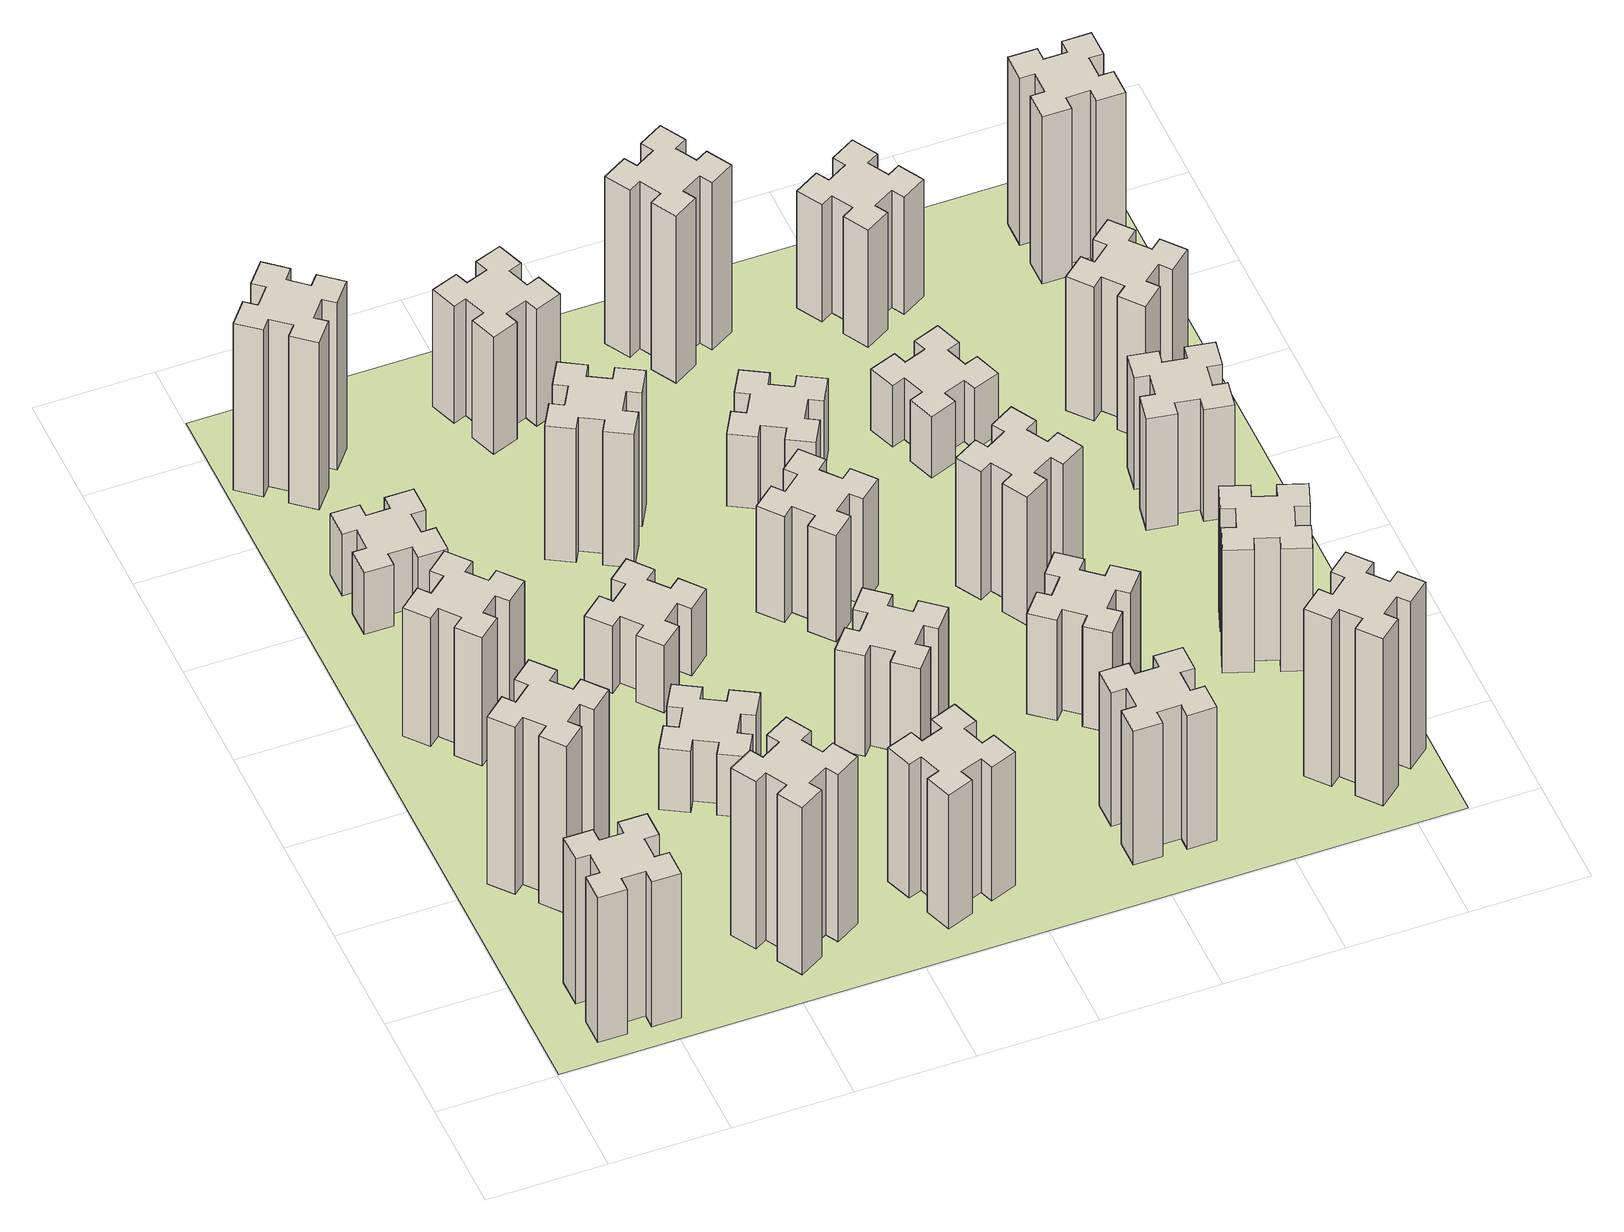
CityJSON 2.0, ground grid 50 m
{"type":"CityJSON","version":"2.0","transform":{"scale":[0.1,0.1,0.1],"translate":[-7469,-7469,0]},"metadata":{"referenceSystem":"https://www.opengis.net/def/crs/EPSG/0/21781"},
"CityObjects":{
"building1":{"type":"Building","attributes":{"class":"1000","function":"1000","usage":"1000","yearOfConstruction":2016,"roofType":"1000","measuredHeight":78,"storeysAboveGround":30,"storeysBelowGround":0},"geometry":[{"type":"Solid","lod":"1","boundaries":[[[[0,1,2,3,4,5,6,7,8,9,10,11,12,13,14,15,16,17,18,19]],[[17,16,20,21]],[[16,15,22,20]],[[15,14,23,22]],[[14,13,24,23]],[[13,12,25,24]],[[12,11,26,25]],[[11,10,27,26]],[[10,9,28,27]],[[9,8,29,28]],[[8,7,30,29]],[[7,6,31,30]],[[6,5,32,31]],[[5,4,33,32]],[[4,3,34,33]],[[3,2,35,34]],[[2,1,36,35]],[[1,0,37,36]],[[0,19,38,37]],[[19,18,39,38]],[[18,17,21,39]],[[24,25,26,27,28,29,30,31,32,33,34,35,36,37,38,39,21,20,22,23]]]]}]},
"building2":{"type":"Building","attributes":{"class":"1000","function":"1000","usage":"1000","yearOfConstruction":2016,"roofType":"1000","measuredHeight":90,"storeysAboveGround":30,"storeysBelowGround":0},"geometry":[{"type":"Solid","lod":"1","boundaries":[[[[40,41,42,43,44,45,46,47,48,49,50,51,52,53,54,55,56,57,58,59]],[[57,56,60,61]],[[56,55,62,60]],[[55,54,63,62]],[[54,53,64,63]],[[53,52,65,64]],[[52,51,66,65]],[[51,50,67,66]],[[50,49,68,67]],[[49,48,69,68]],[[48,47,70,69]],[[47,46,71,70]],[[46,45,72,71]],[[45,44,73,72]],[[44,43,74,73]],[[43,42,75,74]],[[42,41,76,75]],[[41,40,77,76]],[[40,59,78,77]],[[59,58,79,78]],[[58,57,61,79]],[[64,65,66,67,68,69,70,71,72,73,74,75,76,77,78,79,61,60,62,63]]]]}]},
"building3":{"type":"Building","attributes":{"class":"1000","function":"1000","usage":"1000","yearOfConstruction":2016,"roofType":"1000","measuredHeight":69,"storeysAboveGround":30,"storeysBelowGround":0},"geometry":[{"type":"Solid","lod":"1","boundaries":[[[[80,81,82,83,84,85,86,87,88,89,90,91,92,93,94,95,96,97,98,99]],[[97,96,100,101]],[[96,95,102,100]],[[95,94,103,102]],[[94,93,104,103]],[[93,92,105,104]],[[92,91,106,105]],[[91,90,107,106]],[[90,89,108,107]],[[89,88,109,108]],[[88,87,110,109]],[[87,86,111,110]],[[86,85,112,111]],[[85,84,113,112]],[[84,83,114,113]],[[83,82,115,114]],[[82,81,116,115]],[[81,80,117,116]],[[80,99,118,117]],[[99,98,119,118]],[[98,97,101,119]],[[104,105,106,107,108,109,110,111,112,113,114,115,116,117,118,119,101,100,102,103]]]]}]},
"building4":{"type":"Building","attributes":{"class":"1000","function":"1000","usage":"1000","yearOfConstruction":2016,"roofType":"1000","measuredHeight":33,"storeysAboveGround":30,"storeysBelowGround":0},"geometry":[{"type":"Solid","lod":"1","boundaries":[[[[120,121,122,123,124,125,126,127,128,129,130,131,132,133,134,135,136,137,138,139]],[[137,136,140,141]],[[136,135,142,140]],[[135,134,143,142]],[[134,133,144,143]],[[133,132,145,144]],[[132,131,146,145]],[[131,130,147,146]],[[130,129,148,147]],[[129,128,149,148]],[[128,127,150,149]],[[127,126,151,150]],[[126,125,152,151]],[[125,124,153,152]],[[124,123,154,153]],[[123,122,155,154]],[[122,121,156,155]],[[121,120,157,156]],[[120,139,158,157]],[[139,138,159,158]],[[138,137,141,159]],[[144,145,146,147,148,149,150,151,152,153,154,155,156,157,158,159,141,140,142,143]]]]}]},
"building5":{"type":"Building","attributes":{"class":"1000","function":"1000","usage":"1000","yearOfConstruction":2016,"roofType":"1000","measuredHeight":90,"storeysAboveGround":30,"storeysBelowGround":0},"geometry":[{"type":"Solid","lod":"1","boundaries":[[[[160,161,162,163,164,165,166,167,168,169,170,171,172,173,174,175,176,177,178,179]],[[177,176,180,181]],[[176,175,182,180]],[[175,174,183,182]],[[174,173,184,183]],[[173,172,185,184]],[[172,171,186,185]],[[171,170,187,186]],[[170,169,188,187]],[[169,168,189,188]],[[168,167,190,189]],[[167,166,191,190]],[[166,165,192,191]],[[165,164,193,192]],[[164,163,194,193]],[[163,162,195,194]],[[162,161,196,195]],[[161,160,197,196]],[[160,179,198,197]],[[179,178,199,198]],[[178,177,181,199]],[[184,185,186,187,188,189,190,191,192,193,194,195,196,197,198,199,181,180,182,183]]]]}]},
"building6":{"type":"Building","attributes":{"class":"1000","function":"1000","usage":"1000","yearOfConstruction":2016,"roofType":"1000","measuredHeight":90,"storeysAboveGround":30,"storeysBelowGround":0},"geometry":[{"type":"Solid","lod":"1","boundaries":[[[[200,201,202,203,204,205,206,207,208,209,210,211,212,213,214,215,216,217,218,219]],[[217,216,220,221]],[[216,215,222,220]],[[215,214,223,222]],[[214,213,224,223]],[[213,212,225,224]],[[212,211,226,225]],[[211,210,227,226]],[[210,209,228,227]],[[209,208,229,228]],[[208,207,230,229]],[[207,206,231,230]],[[206,205,232,231]],[[205,204,233,232]],[[204,203,234,233]],[[203,202,235,234]],[[202,201,236,235]],[[201,200,237,236]],[[200,219,238,237]],[[219,218,239,238]],[[218,217,221,239]],[[224,225,226,227,228,229,230,231,232,233,234,235,236,237,238,239,221,220,222,223]]]]}]},
"building7":{"type":"Building","attributes":{"class":"1000","function":"1000","usage":"1000","yearOfConstruction":2016,"roofType":"1000","measuredHeight":33,"storeysAboveGround":30,"storeysBelowGround":0},"geometry":[{"type":"Solid","lod":"1","boundaries":[[[[240,241,242,243,244,245,246,247,248,249,250,251,252,253,254,255,256,257,258,259]],[[257,256,260,261]],[[256,255,262,260]],[[255,254,263,262]],[[254,253,264,263]],[[253,252,265,264]],[[252,251,266,265]],[[251,250,267,266]],[[250,249,268,267]],[[249,248,269,268]],[[248,247,270,269]],[[247,246,271,270]],[[246,245,272,271]],[[245,244,273,272]],[[244,243,274,273]],[[243,242,275,274]],[[242,241,276,275]],[[241,240,277,276]],[[240,259,278,277]],[[259,258,279,278]],[[258,257,261,279]],[[264,265,266,267,268,269,270,271,272,273,274,275,276,277,278,279,261,260,262,263]]]]}]},
"building8":{"type":"Building","attributes":{"class":"1000","function":"1000","usage":"1000","yearOfConstruction":2016,"roofType":"1000","measuredHeight":36,"storeysAboveGround":30,"storeysBelowGround":0},"geometry":[{"type":"Solid","lod":"1","boundaries":[[[[280,281,282,283,284,285,286,287,288,289,290,291,292,293,294,295,296,297,298,299]],[[297,296,300,301]],[[296,295,302,300]],[[295,294,303,302]],[[294,293,304,303]],[[293,292,305,304]],[[292,291,306,305]],[[291,290,307,306]],[[290,289,308,307]],[[289,288,309,308]],[[288,287,310,309]],[[287,286,311,310]],[[286,285,312,311]],[[285,284,313,312]],[[284,283,314,313]],[[283,282,315,314]],[[282,281,316,315]],[[281,280,317,316]],[[280,299,318,317]],[[299,298,319,318]],[[298,297,301,319]],[[304,305,306,307,308,309,310,311,312,313,314,315,316,317,318,319,301,300,302,303]]]]}]},
"building9":{"type":"Building","attributes":{"class":"1000","function":"1000","usage":"1000","yearOfConstruction":2016,"roofType":"1000","measuredHeight":72,"storeysAboveGround":30,"storeysBelowGround":0},"geometry":[{"type":"Solid","lod":"1","boundaries":[[[[320,321,322,323,324,325,326,327,328,329,330,331,332,333,334,335,336,337,338,339]],[[337,336,340,341]],[[336,335,342,340]],[[335,334,343,342]],[[334,333,344,343]],[[333,332,345,344]],[[332,331,346,345]],[[331,330,347,346]],[[330,329,348,347]],[[329,328,349,348]],[[328,327,350,349]],[[327,326,351,350]],[[326,325,352,351]],[[325,324,353,352]],[[324,323,354,353]],[[323,322,355,354]],[[322,321,356,355]],[[321,320,357,356]],[[320,339,358,357]],[[339,338,359,358]],[[338,337,341,359]],[[344,345,346,347,348,349,350,351,352,353,354,355,356,357,358,359,341,340,342,343]]]]}]},
"building10":{"type":"Building","attributes":{"class":"1000","function":"1000","usage":"1000","yearOfConstruction":2016,"roofType":"1000","measuredHeight":72,"storeysAboveGround":30,"storeysBelowGround":0},"geometry":[{"type":"Solid","lod":"1","boundaries":[[[[360,361,362,363,364,365,366,367,368,369,370,371,372,373,374,375,376,377,378,379]],[[377,376,380,381]],[[376,375,382,380]],[[375,374,383,382]],[[374,373,384,383]],[[373,372,385,384]],[[372,371,386,385]],[[371,370,387,386]],[[370,369,388,387]],[[369,368,389,388]],[[368,367,390,389]],[[367,366,391,390]],[[366,365,392,391]],[[365,364,393,392]],[[364,363,394,393]],[[363,362,395,394]],[[362,361,396,395]],[[361,360,397,396]],[[360,379,398,397]],[[379,378,399,398]],[[378,377,381,399]],[[384,385,386,387,388,389,390,391,392,393,394,395,396,397,398,399,381,380,382,383]]]]}]},
"building11":{"type":"Building","attributes":{"class":"1000","function":"1000","usage":"1000","yearOfConstruction":2016,"roofType":"1000","measuredHeight":63,"storeysAboveGround":30,"storeysBelowGround":0},"geometry":[{"type":"Solid","lod":"1","boundaries":[[[[400,401,402,403,404,405,406,407,408,409,410,411,412,413,414,415,416,417,418,419]],[[417,416,420,421]],[[416,415,422,420]],[[415,414,423,422]],[[414,413,424,423]],[[413,412,425,424]],[[412,411,426,425]],[[411,410,427,426]],[[410,409,428,427]],[[409,408,429,428]],[[408,407,430,429]],[[407,406,431,430]],[[406,405,432,431]],[[405,404,433,432]],[[404,403,434,433]],[[403,402,435,434]],[[402,401,436,435]],[[401,400,437,436]],[[400,419,438,437]],[[419,418,439,438]],[[418,417,421,439]],[[424,425,426,427,428,429,430,431,432,433,434,435,436,437,438,439,421,420,422,423]]]]}]},
"building12":{"type":"Building","attributes":{"class":"1000","function":"1000","usage":"1000","yearOfConstruction":2016,"roofType":"1000","measuredHeight":54,"storeysAboveGround":30,"storeysBelowGround":0},"geometry":[{"type":"Solid","lod":"1","boundaries":[[[[440,441,442,443,444,445,446,447,448,449,450,451,452,453,454,455,456,457,458,459]],[[457,456,460,461]],[[456,455,462,460]],[[455,454,463,462]],[[454,453,464,463]],[[453,452,465,464]],[[452,451,466,465]],[[451,450,467,466]],[[450,449,468,467]],[[449,448,469,468]],[[448,447,470,469]],[[447,446,471,470]],[[446,445,472,471]],[[445,444,473,472]],[[444,443,474,473]],[[443,442,475,474]],[[442,441,476,475]],[[441,440,477,476]],[[440,459,478,477]],[[459,458,479,478]],[[458,457,461,479]],[[464,465,466,467,468,469,470,471,472,473,474,475,476,477,478,479,461,460,462,463]]]]}]},
"building13":{"type":"Building","attributes":{"class":"1000","function":"1000","usage":"1000","yearOfConstruction":2016,"roofType":"1000","measuredHeight":57,"storeysAboveGround":30,"storeysBelowGround":0},"geometry":[{"type":"Solid","lod":"1","boundaries":[[[[480,481,482,483,484,485,486,487,488,489,490,491,492,493,494,495,496,497,498,499]],[[497,496,500,501]],[[496,495,502,500]],[[495,494,503,502]],[[494,493,504,503]],[[493,492,505,504]],[[492,491,506,505]],[[491,490,507,506]],[[490,489,508,507]],[[489,488,509,508]],[[488,487,510,509]],[[487,486,511,510]],[[486,485,512,511]],[[485,484,513,512]],[[484,483,514,513]],[[483,482,515,514]],[[482,481,516,515]],[[481,480,517,516]],[[480,499,518,517]],[[499,498,519,518]],[[498,497,501,519]],[[504,505,506,507,508,509,510,511,512,513,514,515,516,517,518,519,501,500,502,503]]]]}]},
"building14":{"type":"Building","attributes":{"class":"1000","function":"1000","usage":"1000","yearOfConstruction":2016,"roofType":"1000","measuredHeight":72,"storeysAboveGround":30,"storeysBelowGround":0},"geometry":[{"type":"Solid","lod":"1","boundaries":[[[[520,521,522,523,524,525,526,527,528,529,530,531,532,533,534,535,536,537,538,539]],[[537,536,540,541]],[[536,535,542,540]],[[535,534,543,542]],[[534,533,544,543]],[[533,532,545,544]],[[532,531,546,545]],[[531,530,547,546]],[[530,529,548,547]],[[529,528,549,548]],[[528,527,550,549]],[[527,526,551,550]],[[526,525,552,551]],[[525,524,553,552]],[[524,523,554,553]],[[523,522,555,554]],[[522,521,556,555]],[[521,520,557,556]],[[520,539,558,557]],[[539,538,559,558]],[[538,537,541,559]],[[544,545,546,547,548,549,550,551,552,553,554,555,556,557,558,559,541,540,542,543]]]]}]},
"building15":{"type":"Building","attributes":{"class":"1000","function":"1000","usage":"1000","yearOfConstruction":2016,"roofType":"1000","measuredHeight":39,"storeysAboveGround":30,"storeysBelowGround":0},"geometry":[{"type":"Solid","lod":"1","boundaries":[[[[560,561,562,563,564,565,566,567,568,569,570,571,572,573,574,575,576,577,578,579]],[[577,576,580,581]],[[576,575,582,580]],[[575,574,583,582]],[[574,573,584,583]],[[573,572,585,584]],[[572,571,586,585]],[[571,570,587,586]],[[570,569,588,587]],[[569,568,589,588]],[[568,567,590,589]],[[567,566,591,590]],[[566,565,592,591]],[[565,564,593,592]],[[564,563,594,593]],[[563,562,595,594]],[[562,561,596,595]],[[561,560,597,596]],[[560,579,598,597]],[[579,578,599,598]],[[578,577,581,599]],[[584,585,586,587,588,589,590,591,592,593,594,595,596,597,598,599,581,580,582,583]]]]}]},
"building16":{"type":"Building","attributes":{"class":"1000","function":"1000","usage":"1000","yearOfConstruction":2016,"roofType":"1000","measuredHeight":90,"storeysAboveGround":30,"storeysBelowGround":0},"geometry":[{"type":"Solid","lod":"1","boundaries":[[[[600,601,602,603,604,605,606,607,608,609,610,611,612,613,614,615,616,617,618,619]],[[617,616,620,621]],[[616,615,622,620]],[[615,614,623,622]],[[614,613,624,623]],[[613,612,625,624]],[[612,611,626,625]],[[611,610,627,626]],[[610,609,628,627]],[[609,608,629,628]],[[608,607,630,629]],[[607,606,631,630]],[[606,605,632,631]],[[605,604,633,632]],[[604,603,634,633]],[[603,602,635,634]],[[602,601,636,635]],[[601,600,637,636]],[[600,619,638,637]],[[619,618,639,638]],[[618,617,621,639]],[[624,625,626,627,628,629,630,631,632,633,634,635,636,637,638,639,621,620,622,623]]]]}]},
"building17":{"type":"Building","attributes":{"class":"1000","function":"1000","usage":"1000","yearOfConstruction":2016,"roofType":"1000","measuredHeight":54,"storeysAboveGround":30,"storeysBelowGround":0},"geometry":[{"type":"Solid","lod":"1","boundaries":[[[[640,641,642,643,644,645,646,647,648,649,650,651,652,653,654,655,656,657,658,659]],[[657,656,660,661]],[[656,655,662,660]],[[655,654,663,662]],[[654,653,664,663]],[[653,652,665,664]],[[652,651,666,665]],[[651,650,667,666]],[[650,649,668,667]],[[649,648,669,668]],[[648,647,670,669]],[[647,646,671,670]],[[646,645,672,671]],[[645,644,673,672]],[[644,643,674,673]],[[643,642,675,674]],[[642,641,676,675]],[[641,640,677,676]],[[640,659,678,677]],[[659,658,679,678]],[[658,657,661,679]],[[664,665,666,667,668,669,670,671,672,673,674,675,676,677,678,679,661,660,662,663]]]]}]},
"building18":{"type":"Building","attributes":{"class":"1000","function":"1000","usage":"1000","yearOfConstruction":2016,"roofType":"1000","measuredHeight":69,"storeysAboveGround":30,"storeysBelowGround":0},"geometry":[{"type":"Solid","lod":"1","boundaries":[[[[680,681,682,683,684,685,686,687,688,689,690,691,692,693,694,695,696,697,698,699]],[[697,696,700,701]],[[696,695,702,700]],[[695,694,703,702]],[[694,693,704,703]],[[693,692,705,704]],[[692,691,706,705]],[[691,690,707,706]],[[690,689,708,707]],[[689,688,709,708]],[[688,687,710,709]],[[687,686,711,710]],[[686,685,712,711]],[[685,684,713,712]],[[684,683,714,713]],[[683,682,715,714]],[[682,681,716,715]],[[681,680,717,716]],[[680,699,718,717]],[[699,698,719,718]],[[698,697,701,719]],[[704,705,706,707,708,709,710,711,712,713,714,715,716,717,718,719,701,700,702,703]]]]}]},
"building19":{"type":"Building","attributes":{"class":"1000","function":"1000","usage":"1000","yearOfConstruction":2016,"roofType":"1000","measuredHeight":33,"storeysAboveGround":30,"storeysBelowGround":0},"geometry":[{"type":"Solid","lod":"1","boundaries":[[[[720,721,722,723,724,725,726,727,728,729,730,731,732,733,734,735,736,737,738,739]],[[737,736,740,741]],[[736,735,742,740]],[[735,734,743,742]],[[734,733,744,743]],[[733,732,745,744]],[[732,731,746,745]],[[731,730,747,746]],[[730,729,748,747]],[[729,728,749,748]],[[728,727,750,749]],[[727,726,751,750]],[[726,725,752,751]],[[725,724,753,752]],[[724,723,754,753]],[[723,722,755,754]],[[722,721,756,755]],[[721,720,757,756]],[[720,739,758,757]],[[739,738,759,758]],[[738,737,741,759]],[[744,745,746,747,748,749,750,751,752,753,754,755,756,757,758,759,741,740,742,743]]]]}]},
"building20":{"type":"Building","attributes":{"class":"1000","function":"1000","usage":"1000","yearOfConstruction":2016,"roofType":"1000","measuredHeight":90,"storeysAboveGround":30,"storeysBelowGround":0},"geometry":[{"type":"Solid","lod":"1","boundaries":[[[[760,761,762,763,764,765,766,767,768,769,770,771,772,773,774,775,776,777,778,779]],[[777,776,780,781]],[[776,775,782,780]],[[775,774,783,782]],[[774,773,784,783]],[[773,772,785,784]],[[772,771,786,785]],[[771,770,787,786]],[[770,769,788,787]],[[769,768,789,788]],[[768,767,790,789]],[[767,766,791,790]],[[766,765,792,791]],[[765,764,793,792]],[[764,763,794,793]],[[763,762,795,794]],[[762,761,796,795]],[[761,760,797,796]],[[760,779,798,797]],[[779,778,799,798]],[[778,777,781,799]],[[784,785,786,787,788,789,790,791,792,793,794,795,796,797,798,799,781,780,782,783]]]]}]},
"building21":{"type":"Building","attributes":{"class":"1000","function":"1000","usage":"1000","yearOfConstruction":2016,"roofType":"1000","measuredHeight":63,"storeysAboveGround":30,"storeysBelowGround":0},"geometry":[{"type":"Solid","lod":"1","boundaries":[[[[800,801,802,803,804,805,806,807,808,809,810,811,812,813,814,815,816,817,818,819]],[[817,816,820,821]],[[816,815,822,820]],[[815,814,823,822]],[[814,813,824,823]],[[813,812,825,824]],[[812,811,826,825]],[[811,810,827,826]],[[810,809,828,827]],[[809,808,829,828]],[[808,807,830,829]],[[807,806,831,830]],[[806,805,832,831]],[[805,804,833,832]],[[804,803,834,833]],[[803,802,835,834]],[[802,801,836,835]],[[801,800,837,836]],[[800,819,838,837]],[[819,818,839,838]],[[818,817,821,839]],[[824,825,826,827,828,829,830,831,832,833,834,835,836,837,838,839,821,820,822,823]]]]}]},
"building22":{"type":"Building","attributes":{"class":"1000","function":"1000","usage":"1000","yearOfConstruction":2016,"roofType":"1000","measuredHeight":66,"storeysAboveGround":30,"storeysBelowGround":0},"geometry":[{"type":"Solid","lod":"1","boundaries":[[[[840,841,842,843,844,845,846,847,848,849,850,851,852,853,854,855,856,857,858,859]],[[857,856,860,861]],[[856,855,862,860]],[[855,854,863,862]],[[854,853,864,863]],[[853,852,865,864]],[[852,851,866,865]],[[851,850,867,866]],[[850,849,868,867]],[[849,848,869,868]],[[848,847,870,869]],[[847,846,871,870]],[[846,845,872,871]],[[845,844,873,872]],[[844,843,874,873]],[[843,842,875,874]],[[842,841,876,875]],[[841,840,877,876]],[[840,859,878,877]],[[859,858,879,878]],[[858,857,861,879]],[[864,865,866,867,868,869,870,871,872,873,874,875,876,877,878,879,861,860,862,863]]]]}]},
"building23":{"type":"Building","attributes":{"class":"1000","function":"1000","usage":"1000","yearOfConstruction":2016,"roofType":"1000","measuredHeight":60,"storeysAboveGround":30,"storeysBelowGround":0},"geometry":[{"type":"Solid","lod":"1","boundaries":[[[[880,881,882,883,884,885,886,887,888,889,890,891,892,893,894,895,896,897,898,899]],[[897,896,900,901]],[[896,895,902,900]],[[895,894,903,902]],[[894,893,904,903]],[[893,892,905,904]],[[892,891,906,905]],[[891,890,907,906]],[[890,889,908,907]],[[889,888,909,908]],[[888,887,910,909]],[[887,886,911,910]],[[886,885,912,911]],[[885,884,913,912]],[[884,883,914,913]],[[883,882,915,914]],[[882,881,916,915]],[[881,880,917,916]],[[880,899,918,917]],[[899,898,919,918]],[[898,897,901,919]],[[904,905,906,907,908,909,910,911,912,913,914,915,916,917,918,919,901,900,902,903]]]]}]},
"building24":{"type":"Building","attributes":{"class":"1000","function":"1000","usage":"1000","yearOfConstruction":2016,"roofType":"1000","measuredHeight":72,"storeysAboveGround":30,"storeysBelowGround":0},"geometry":[{"type":"Solid","lod":"1","boundaries":[[[[920,921,922,923,924,925,926,927,928,929,930,931,932,933,934,935,936,937,938,939]],[[937,936,940,941]],[[936,935,942,940]],[[935,934,943,942]],[[934,933,944,943]],[[933,932,945,944]],[[932,931,946,945]],[[931,930,947,946]],[[930,929,948,947]],[[929,928,949,948]],[[928,927,950,949]],[[927,926,951,950]],[[926,925,952,951]],[[925,924,953,952]],[[924,923,954,953]],[[923,922,955,954]],[[922,921,956,955]],[[921,920,957,956]],[[920,939,958,957]],[[939,938,959,958]],[[938,937,941,959]],[[944,945,946,947,948,949,950,951,952,953,954,955,956,957,958,959,941,940,942,943]]]]}]},
"building25":{"type":"Building","attributes":{"class":"1000","function":"1000","usage":"1000","yearOfConstruction":2016,"roofType":"1000","measuredHeight":90,"storeysAboveGround":30,"storeysBelowGround":0},"geometry":[{"type":"Solid","lod":"1","boundaries":[[[[960,961,962,963,964,965,966,967,968,969,970,971,972,973,974,975,976,977,978,979]],[[977,976,980,981]],[[976,975,982,980]],[[975,974,983,982]],[[974,973,984,983]],[[973,972,985,984]],[[972,971,986,985]],[[971,970,987,986]],[[970,969,988,987]],[[969,968,989,988]],[[968,967,990,989]],[[967,966,991,990]],[[966,965,992,991]],[[965,964,993,992]],[[964,963,994,993]],[[963,962,995,994]],[[962,961,996,995]],[[961,960,997,996]],[[960,979,998,997]],[[979,978,999,998]],[[978,977,981,999]],[[984,985,986,987,988,989,990,991,992,993,994,995,996,997,998,999,981,980,982,983]]]]}]},
"landuse1":{"type":"LandUse","attributes":{"name":"plot1","function":"1010"},"geometry":[{"type":"MultiSurface","lod":"1","boundaries":[[[1000,1001,1002,1003]]]}]}
},
"vertices":[
[265,325,0],[265,225,0],[205,225,0],[205,105,0],[325,105,0],[325,165,0],[425,165,0],[425,105,0],[545,105,0],[545,225,0],[485,225,0],[485,325,0],[545,325,0],[545,445,0],[425,445,0],[425,385,0],[325,385,0],[325,445,0],[205,445,0],[205,325,0],[325,385,780],[325,445,780],[425,385,780],[425,445,780],[545,445,780],[545,325,780],[485,325,780],[485,225,780],[545,225,780],[545,105,780],[425,105,780],[425,165,780],[325,165,780],[325,105,780],[205,105,780],[205,225,780],[265,225,780],[265,325,780],[205,325,780],[205,445,780],
[492,1048,0],[427,1124,0],[473,1163,0],[396,1255,0],[304,1178,0],[343,1132,0],[266,1067,0],[228,1113,0],[136,1036,0],[213,944,0],[259,983,0],[323,906,0],[277,868,0],[354,776,0],[446,853,0],[408,899,0],[484,963,0],[523,917,0],[615,994,0],[538,1086,0],[484,963,900],[523,917,900],[408,899,900],[446,853,900],[354,776,900],[277,868,900],[323,906,900],[259,983,900],[213,944,900],[136,1036,900],[228,1113,900],[266,1067,900],[343,1132,900],[304,1178,900],[396,1255,900],[473,1163,900],[427,1124,900],[492,1048,900],[538,1086,900],[615,994,900],
[492,1888,0],[427,1964,0],[473,2003,0],[396,2095,0],[304,2018,0],[343,1972,0],[266,1907,0],[228,1953,0],[136,1876,0],[213,1784,0],[259,1823,0],[323,1746,0],[277,1708,0],[354,1616,0],[446,1693,0],[408,1739,0],[484,1803,0],[523,1757,0],[615,1834,0],[538,1926,0],[484,1803,690],[523,1757,690],[408,1739,690],[446,1693,690],[354,1616,690],[277,1708,690],[323,1746,690],[259,1823,690],[213,1784,690],[136,1876,690],[228,1953,690],[266,1907,690],[343,1972,690],[304,2018,690],[396,2095,690],[473,2003,690],[427,1964,690],[492,1888,690],[538,1926,690],[615,1834,690],
[485,2545,0],[485,2645,0],[545,2645,0],[545,2765,0],[425,2765,0],[425,2705,0],[325,2705,0],[325,2765,0],[205,2765,0],[205,2645,0],[265,2645,0],[265,2545,0],[205,2545,0],[205,2425,0],[325,2425,0],[325,2485,0],[425,2485,0],[425,2425,0],[545,2425,0],[545,2545,0],[425,2485,330],[425,2425,330],[325,2485,330],[325,2425,330],[205,2425,330],[205,2545,330],[265,2545,330],[265,2645,330],[205,2645,330],[205,2765,330],[325,2765,330],[325,2705,330],[425,2705,330],[425,2765,330],[545,2765,330],[545,2645,330],[485,2645,330],[485,2545,330],[545,2545,330],[545,2425,330],
[1127,255,0],[1214,305,0],[1244,253,0],[1348,313,0],[1288,417,0],[1236,387,0],[1186,474,0],[1238,504,0],[1178,608,0],[1074,548,0],[1104,496,0],[1017,446,0],[987,498,0],[883,438,0],[943,334,0],[995,364,0],[1045,277,0],[993,247,0],[1053,143,0],[1157,203,0],[1045,277,900],[993,247,900],[995,364,900],[943,334,900],[883,438,900],[987,498,900],[1017,446,900],[1104,496,900],[1074,548,900],[1178,608,900],[1238,504,900],[1186,474,900],[1236,387,900],[1288,417,900],[1348,313,900],[1244,253,900],[1214,305,900],[1127,255,900],[1157,203,900],[1053,143,900],
[384,3387,0],[308,3452,0],[346,3498,0],[254,3575,0],[177,3483,0],[223,3444,0],[159,3368,0],[113,3406,0],[36,3314,0],[128,3237,0],[166,3283,0],[243,3219,0],[204,3173,0],[296,3096,0],[373,3188,0],[327,3226,0],[392,3303,0],[438,3264,0],[515,3356,0],[423,3433,0],[392,3303,900],[438,3264,900],[327,3226,900],[373,3188,900],[296,3096,900],[204,3173,900],[243,3219,900],[166,3283,900],[128,3237,900],[36,3314,900],[113,3406,900],[159,3368,900],[223,3444,900],[177,3483,900],[254,3575,900],[346,3498,900],[308,3452,900],[384,3387,900],[423,3433,900],[515,3356,900],
[1186,1117,0],[1236,1204,0],[1288,1174,0],[1348,1278,0],[1244,1338,0],[1214,1286,0],[1127,1336,0],[1157,1388,0],[1053,1448,0],[993,1344,0],[1045,1314,0],[995,1227,0],[943,1257,0],[883,1153,0],[987,1093,0],[1017,1145,0],[1104,1095,0],[1074,1043,0],[1178,983,0],[1238,1087,0],[1104,1095,330],[1074,1043,330],[1017,1145,330],[987,1093,330],[883,1153,330],[943,1257,330],[995,1227,330],[1045,1314,330],[993,1344,330],[1053,1448,330],[1157,1388,330],[1127,1336,330],[1214,1286,330],[1244,1338,330],[1348,1278,330],[1288,1174,330],[1236,1204,330],[1186,1117,330],[1238,1087,330],[1178,983,330],
[1083,1972,0],[1006,1907,0],[968,1953,0],[876,1876,0],[953,1784,0],[999,1823,0],[1063,1746,0],[1017,1708,0],[1094,1616,0],[1186,1693,0],[1148,1739,0],[1224,1803,0],[1263,1757,0],[1355,1834,0],[1278,1926,0],[1232,1888,0],[1167,1964,0],[1213,2003,0],[1136,2095,0],[1044,2018,0],[1167,1964,360],[1213,2003,360],[1232,1888,360],[1278,1926,360],[1355,1834,360],[1263,1757,360],[1224,1803,360],[1148,1739,360],[1186,1693,360],[1094,1616,360],[1017,1708,360],[1063,1746,360],[999,1823,360],[953,1784,360],[876,1876,360],[968,1953,360],[1006,1907,360],[1083,1972,360],[1044,2018,360],[1136,2095,360],
[1765,496,0],[1671,462,0],[1650,518,0],[1537,477,0],[1579,364,0],[1635,385,0],[1669,291,0],[1613,270,0],[1654,157,0],[1767,199,0],[1746,255,0],[1840,289,0],[1860,233,0],[1973,274,0],[1932,387,0],[1876,366,0],[1842,460,0],[1898,480,0],[1857,593,0],[1744,552,0],[1842,460,720],[1898,480,720],[1876,366,720],[1932,387,720],[1973,274,720],[1860,233,720],[1840,289,720],[1746,255,720],[1767,199,720],[1654,157,720],[1613,270,720],[1669,291,720],[1635,385,720],[1579,364,720],[1537,477,720],[1650,518,720],[1671,462,720],[1765,496,720],[1744,552,720],[1857,593,720],
[1314,2666,0],[1227,2716,0],[1257,2768,0],[1153,2828,0],[1093,2724,0],[1145,2694,0],[1095,2607,0],[1043,2637,0],[983,2533,0],[1087,2473,0],[1117,2525,0],[1204,2475,0],[1174,2423,0],[1278,2363,0],[1338,2467,0],[1286,2497,0],[1336,2584,0],[1388,2554,0],[1448,2658,0],[1344,2718,0],[1336,2584,720],[1388,2554,720],[1286,2497,720],[1338,2467,720],[1278,2363,720],[1174,2423,720],[1204,2475,720],[1117,2525,720],[1087,2473,720],[983,2533,720],[1043,2637,720],[1095,2607,720],[1145,2694,720],[1093,2724,720],[1153,2828,720],[1257,2768,720],[1227,2716,720],[1314,2666,720],[1344,2718,720],[1448,2658,720],
[1125,3456,0],[1031,3422,0],[1010,3478,0],[897,3437,0],[939,3324,0],[995,3345,0],[1029,3251,0],[973,3230,0],[1014,3117,0],[1127,3159,0],[1106,3215,0],[1200,3249,0],[1220,3193,0],[1333,3234,0],[1292,3347,0],[1236,3326,0],[1202,3420,0],[1258,3440,0],[1217,3553,0],[1104,3512,0],[1202,3420,630],[1258,3440,630],[1236,3326,630],[1292,3347,630],[1333,3234,630],[1220,3193,630],[1200,3249,630],[1106,3215,630],[1127,3159,630],[1014,3117,630],[973,3230,630],[1029,3251,630],[995,3345,630],[939,3324,630],[897,3437,630],[1010,3478,630],[1031,3422,630],[1125,3456,630],[1104,3512,630],[1217,3553,630],
[1746,1163,0],[1823,1099,0],[1784,1053,0],[1876,976,0],[1953,1068,0],[1907,1106,0],[1972,1183,0],[2018,1144,0],[2095,1236,0],[2003,1313,0],[1964,1267,0],[1888,1332,0],[1926,1378,0],[1834,1455,0],[1757,1363,0],[1803,1324,0],[1739,1248,0],[1693,1286,0],[1616,1194,0],[1708,1117,0],[1739,1248,540],[1693,1286,540],[1803,1324,540],[1757,1363,540],[1834,1455,540],[1926,1378,540],[1888,1332,540],[1964,1267,540],[2003,1313,540],[2095,1236,540],[2018,1144,540],[1972,1183,540],[1907,1106,540],[1953,1068,540],[1876,976,540],[1784,1053,540],[1823,1099,540],[1746,1163,540],[1708,1117,540],[1616,1194,540],
[1972,1988,0],[1907,2064,0],[1953,2103,0],[1876,2195,0],[1784,2118,0],[1823,2072,0],[1746,2007,0],[1708,2053,0],[1616,1976,0],[1693,1884,0],[1739,1923,0],[1803,1846,0],[1757,1808,0],[1834,1716,0],[1926,1793,0],[1888,1839,0],[1964,1903,0],[2003,1857,0],[2095,1934,0],[2018,2026,0],[1964,1903,570],[2003,1857,570],[1888,1839,570],[1926,1793,570],[1834,1716,570],[1757,1808,570],[1803,1846,570],[1739,1923,570],[1693,1884,570],[1616,1976,570],[1708,2053,570],[1746,2007,570],[1823,2072,570],[1784,2118,570],[1876,2195,570],[1953,2103,570],[1907,2064,570],[1972,1988,570],[2018,2026,570],[2095,1934,570],
[2705,325,0],[2705,425,0],[2765,425,0],[2765,545,0],[2645,545,0],[2645,485,0],[2545,485,0],[2545,545,0],[2425,545,0],[2425,425,0],[2485,425,0],[2485,325,0],[2425,325,0],[2425,205,0],[2545,205,0],[2545,265,0],[2645,265,0],[2645,205,0],[2765,205,0],[2765,325,0],[2645,265,720],[2645,205,720],[2545,265,720],[2545,205,720],[2425,205,720],[2425,325,720],[2485,325,720],[2485,425,720],[2425,425,720],[2425,545,720],[2545,545,720],[2545,485,720],[2645,485,720],[2645,545,720],[2765,545,720],[2765,425,720],[2705,425,720],[2705,325,720],[2765,325,720],[2765,205,720],
[2026,2497,0],[2076,2584,0],[2128,2554,0],[2188,2658,0],[2084,2718,0],[2054,2666,0],[1967,2716,0],[1997,2768,0],[1893,2828,0],[1833,2724,0],[1885,2694,0],[1835,2607,0],[1783,2637,0],[1723,2533,0],[1827,2473,0],[1857,2525,0],[1944,2475,0],[1914,2423,0],[2018,2363,0],[2078,2467,0],[1944,2475,390],[1914,2423,390],[1857,2525,390],[1827,2473,390],[1723,2533,390],[1783,2637,390],[1835,2607,390],[1885,2694,390],[1833,2724,390],[1893,2828,390],[1997,2768,390],[1967,2716,390],[2054,2666,390],[2084,2718,390],[2188,2658,390],[2128,2554,390],[2076,2584,390],[2026,2497,390],[2078,2467,390],[2018,2363,390],
[1844,3556,0],[1757,3506,0],[1727,3558,0],[1623,3498,0],[1683,3394,0],[1735,3424,0],[1785,3337,0],[1733,3307,0],[1793,3203,0],[1897,3263,0],[1867,3315,0],[1954,3365,0],[1984,3313,0],[2088,3373,0],[2028,3477,0],[1976,3447,0],[1926,3534,0],[1978,3564,0],[1918,3668,0],[1814,3608,0],[1926,3534,900],[1978,3564,900],[1976,3447,900],[2028,3477,900],[2088,3373,900],[1984,3313,900],[1954,3365,900],[1867,3315,900],[1897,3263,900],[1793,3203,900],[1733,3307,900],[1785,3337,900],[1735,3424,900],[1683,3394,900],[1623,3498,900],[1727,3558,900],[1757,3506,900],[1844,3556,900],[1814,3608,900],[1918,3668,900],
[2647,1006,0],[2712,1083,0],[2758,1044,0],[2835,1136,0],[2743,1213,0],[2704,1167,0],[2628,1232,0],[2666,1278,0],[2574,1355,0],[2497,1263,0],[2543,1224,0],[2479,1148,0],[2433,1186,0],[2356,1094,0],[2448,1017,0],[2486,1063,0],[2563,999,0],[2524,953,0],[2616,876,0],[2693,968,0],[2563,999,540],[2524,953,540],[2486,1063,540],[2448,1017,540],[2356,1094,540],[2433,1186,540],[2479,1148,540],[2543,1224,540],[2497,1263,540],[2574,1355,540],[2666,1278,540],[2628,1232,540],[2704,1167,540],[2743,1213,540],[2835,1136,540],[2758,1044,540],[2712,1083,540],[2647,1006,540],[2693,968,540],[2616,876,540],
[2475,1744,0],[2525,1657,0],[2473,1627,0],[2533,1523,0],[2637,1583,0],[2607,1635,0],[2694,1685,0],[2724,1633,0],[2828,1693,0],[2768,1797,0],[2716,1767,0],[2666,1854,0],[2718,1884,0],[2658,1988,0],[2554,1928,0],[2584,1876,0],[2497,1826,0],[2467,1878,0],[2363,1818,0],[2423,1714,0],[2497,1826,690],[2467,1878,690],[2584,1876,690],[2554,1928,690],[2658,1988,690],[2718,1884,690],[2666,1854,690],[2716,1767,690],[2768,1797,690],[2828,1693,690],[2724,1633,690],[2694,1685,690],[2607,1635,690],[2637,1583,690],[2533,1523,690],[2473,1627,690],[2525,1657,690],[2475,1744,690],[2423,1714,690],[2363,1818,690],
[2586,2475,0],[2680,2509,0],[2700,2453,0],[2813,2494,0],[2772,2607,0],[2716,2586,0],[2682,2680,0],[2738,2700,0],[2697,2813,0],[2584,2772,0],[2605,2716,0],[2511,2682,0],[2490,2738,0],[2377,2697,0],[2419,2584,0],[2475,2605,0],[2509,2511,0],[2453,2490,0],[2494,2377,0],[2607,2419,0],[2509,2511,330],[2453,2490,330],[2475,2605,330],[2419,2584,330],[2377,2697,330],[2490,2738,330],[2511,2682,330],[2605,2716,330],[2584,2772,330],[2697,2813,330],[2738,2700,330],[2682,2680,330],[2716,2586,330],[2772,2607,330],[2813,2494,330],[2700,2453,330],[2680,2509,330],[2586,2475,330],[2607,2419,330],[2494,2377,330],
[3468,259,0],[3544,323,0],[3583,277,0],[3675,354,0],[3598,446,0],[3552,408,0],[3487,484,0],[3533,523,0],[3456,615,0],[3364,538,0],[3403,492,0],[3326,427,0],[3288,473,0],[3196,396,0],[3273,304,0],[3319,343,0],[3383,266,0],[3337,228,0],[3414,136,0],[3506,213,0],[3383,266,900],[3337,228,900],[3319,343,900],[3273,304,900],[3196,396,900],[3288,473,900],[3326,427,900],[3403,492,900],[3364,538,900],[3456,615,900],[3533,523,900],[3487,484,900],[3552,408,900],[3598,446,900],[3675,354,900],[3583,277,900],[3544,323,900],[3468,259,900],[3506,213,900],[3414,136,900],
[2716,3347,0],[2666,3434,0],[2718,3464,0],[2658,3568,0],[2554,3508,0],[2584,3456,0],[2497,3406,0],[2467,3458,0],[2363,3398,0],[2423,3294,0],[2475,3324,0],[2525,3237,0],[2473,3207,0],[2533,3103,0],[2637,3163,0],[2607,3215,0],[2694,3265,0],[2724,3213,0],[2828,3273,0],[2768,3377,0],[2694,3265,630],[2724,3213,630],[2607,3215,630],[2637,3163,630],[2533,3103,630],[2473,3207,630],[2525,3237,630],[2475,3324,630],[2423,3294,630],[2363,3398,630],[2467,3458,630],[2497,3406,630],[2584,3456,630],[2554,3508,630],[2658,3568,630],[2718,3464,630],[2666,3434,630],[2716,3347,630],[2768,3377,630],[2828,3273,630],
[3251,1029,0],[3345,995,0],[3324,939,0],[3437,897,0],[3478,1010,0],[3422,1031,0],[3456,1125,0],[3512,1104,0],[3553,1217,0],[3440,1258,0],[3420,1202,0],[3326,1236,0],[3347,1292,0],[3234,1333,0],[3193,1220,0],[3249,1200,0],[3215,1106,0],[3159,1127,0],[3117,1014,0],[3230,973,0],[3215,1106,660],[3159,1127,660],[3249,1200,660],[3193,1220,660],[3234,1333,660],[3347,1292,660],[3326,1236,660],[3420,1202,660],[3440,1258,660],[3553,1217,660],[3512,1104,660],[3456,1125,660],[3422,1031,660],[3478,1010,660],[3437,897,660],[3324,939,660],[3345,995,660],[3251,1029,660],[3230,973,660],[3117,1014,660],
[3267,1856,0],[3365,1838,0],[3355,1779,0],[3473,1758,0],[3494,1877,0],[3435,1887,0],[3452,1985,0],[3511,1975,0],[3532,2093,0],[3414,2114,0],[3404,2055,0],[3305,2072,0],[3316,2131,0],[3197,2152,0],[3177,2034,0],[3236,2024,0],[3218,1925,0],[3159,1936,0],[3138,1817,0],[3257,1797,0],[3218,1925,600],[3159,1936,600],[3236,2024,600],[3177,2034,600],[3197,2152,600],[3316,2131,600],[3305,2072,600],[3404,2055,600],[3414,2114,600],[3532,2093,600],[3511,1975,600],[3452,1985,600],[3435,1887,600],[3494,1877,600],[3473,1758,600],[3355,1779,600],[3365,1838,600],[3267,1856,600],[3257,1797,600],[3138,1817,600],
[3219,2463,0],[3283,2386,0],[3237,2348,0],[3314,2256,0],[3406,2333,0],[3368,2379,0],[3444,2443,0],[3483,2397,0],[3575,2474,0],[3498,2566,0],[3452,2528,0],[3387,2604,0],[3433,2643,0],[3356,2735,0],[3264,2658,0],[3303,2612,0],[3226,2547,0],[3188,2593,0],[3096,2516,0],[3173,2424,0],[3226,2547,720],[3188,2593,720],[3303,2612,720],[3264,2658,720],[3356,2735,720],[3433,2643,720],[3387,2604,720],[3452,2528,720],[3498,2566,720],[3575,2474,720],[3483,2397,720],[3444,2443,720],[3368,2379,720],[3406,2333,720],[3314,2256,720],[3237,2348,720],[3283,2386,720],[3219,2463,720],[3173,2424,720],[3096,2516,720],
[3385,3225,0],[3485,3225,0],[3485,3165,0],[3605,3165,0],[3605,3285,0],[3545,3285,0],[3545,3385,0],[3605,3385,0],[3605,3505,0],[3485,3505,0],[3485,3445,0],[3385,3445,0],[3385,3505,0],[3265,3505,0],[3265,3385,0],[3325,3385,0],[3325,3285,0],[3265,3285,0],[3265,3165,0],[3385,3165,0],[3325,3285,900],[3265,3285,900],[3325,3385,900],[3265,3385,900],[3265,3505,900],[3385,3505,900],[3385,3445,900],[3485,3445,900],[3485,3505,900],[3605,3505,900],[3605,3385,900],[3545,3385,900],[3545,3285,900],[3605,3285,900],[3605,3165,900],[3485,3165,900],[3485,3225,900],[3385,3225,900],[3385,3165,900],[3265,3165,900],
[5,3705,0],[3705,3705,0],[3705,5,0],[5,5,0]
]}
